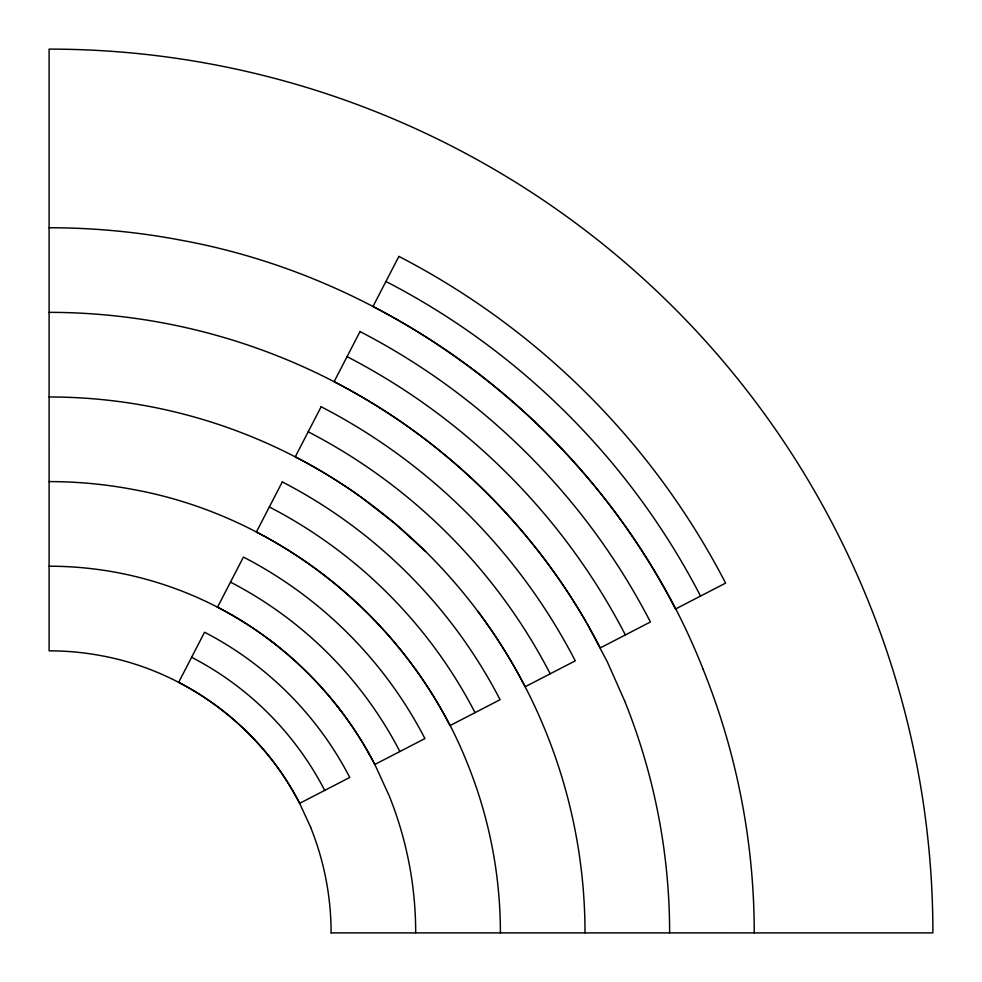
<?xml version="1.0" encoding="UTF-8"?>
<svg xmlns="http://www.w3.org/2000/svg" width="982" height="982" viewBox="0 0 982 982"><rect width="100%" height="100%" fill="white"/><g stroke="black" fill="none" stroke-linecap="round" stroke-linejoin="round"><path stroke-width="1.47" d="M374.829 764.475C340.324 697.466 284.559 641.651 217.525 607.183L243.438 557.064A423.046 423.046 0 0 1 424.924 738.574L374.829 764.475L389.191 795.788A366.568 366.568 0 0 1 415.681 932.79M331.167 932.888L932.9 932.9A883.751 883.751 0 0 0 49.1 49.112L49.112 650.833A281.981 281.981 0 0 1 102.091 655.853C185.929 671.369 260.954 727.367 299.657 803.337L349.764 777.437A338.434 338.434 0 0 0 204.563 632.236L178.663 682.343A281.981 281.981 0 0 1 299.596 803.313M217.525 607.183C186.224 590.992 152.591 579.355 117.987 572.739A366.568 366.568 0 0 0 49.112 566.209M358.381 394.924C298.712 360.59 233.286 336.31 165.676 323.409A620.354 620.354 0 0 0 49.112 312.362M359.522 395.586C453.291 449.596 532.404 528.709 586.426 622.478M359.449 495.984C297.043 451.585 225.013 420.848 149.78 406.511A535.767 535.767 0 0 0 49.112 396.974M360.394 496.647L394.899 523.467L425.599 551.503M477.706 611.16C505.669 648.402 528.746 689.315 546.152 732.511A535.865 535.865 0 0 1 585.002 932.851M587.076 623.619L607.293 661.782L624.638 700.866M299.657 803.337L310.705 827.421M703.112 669.233C616.77 450.038 413.287 282.718 181.572 240.295A704.953 704.953 0 0 0 49.112 227.738M310.631 827.36A281.981 281.981 0 0 1 331.094 932.814M217.464 607.158A366.568 366.568 0 0 1 374.731 764.426M49.112 481.597A451.168 451.168 0 0 1 133.883 489.625C282.178 516.778 412.415 623.877 467.678 764.143A451.254 451.254 0 0 1 500.39 932.863M703.075 669.172A705.076 705.076 0 0 1 754.237 932.839M624.601 700.817A620.464 620.464 0 0 1 669.626 932.839M270.013 640.227A366.667 366.667 0 0 1 275.611 644.548M337.452 706.389A366.667 366.667 0 0 1 341.773 711.987M368.152 752.175A366.667 366.667 0 0 1 369.293 754.201M385.938 281.466A733.284 733.284 0 0 1 700.534 596.074M347.063 356.638A648.672 648.672 0 0 1 625.362 634.937M308.201 431.798A564.061 564.061 0 0 1 550.202 673.799M269.338 506.958A479.449 479.449 0 0 1 475.043 712.662M230.475 582.13A394.85 394.85 0 0 1 399.87 751.525M191.613 657.289A310.238 310.238 0 0 1 324.711 790.387M282.3 481.904L256.388 532.011A451.254 451.254 0 0 1 449.989 725.612L500.096 699.7A507.657 507.657 0 0 0 282.288 481.904M321.163 406.732L295.251 456.851A535.865 535.865 0 0 1 525.149 686.749L575.268 660.837A592.269 592.269 0 0 0 321.163 406.744M360.026 331.572L334.113 381.679A620.464 620.464 0 0 1 600.309 647.887L650.428 621.974A676.88 676.88 0 0 0 360.026 331.572M398.888 256.4L372.976 306.519A705.076 705.076 0 0 1 675.481 609.024L725.6 583.112A761.48 761.48 0 0 0 398.888 256.412"/></g></svg>
